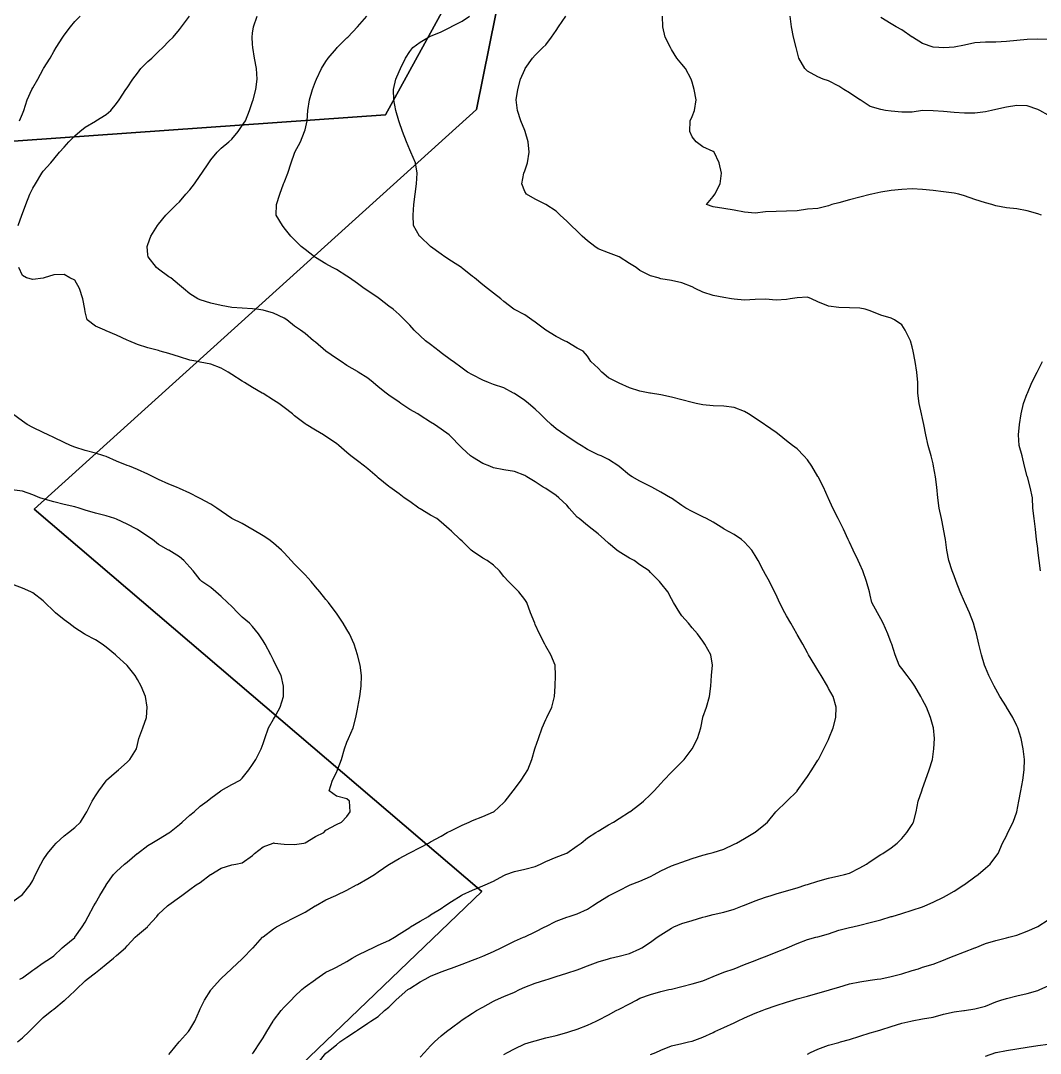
# Model space of a CAD drawing. Extents: x -921 to 579, y -863 to 637.
# Drawn here: x 78.2 to 398.6, y -557.5 to -232.9 of the extents above; entities that cross this region are included whole.
import ezdxf

# ---------------------------------------------------------------- set-up
doc = ezdxf.new("R2010")
doc.units = 0

msp = doc.modelspace()

# ---------------------------------------------------------------- linework, layer by layer
at = {"layer": 'CONTOURS'}
for points in [[(77.3974, -297.3529, 1590), (78.5247, -294.0634, 1590), (78.72, -293.5401, 1590), (79.7608, -290.774, 1590), (81.0665, -287.4845, 1590), (82.0094, -285.5793, 1590), (82.8165, -284.195, 1590), (84.8083, -280.9055, 1590), (85.2989, -280.2699, 1590), (87.7106, -277.6161, 1590), (88.5884, -276.4927, 1590), (90.4016, -274.3266, 1590), (91.8779, -272.7053, 1590), (93.3566, -271.0371, 1590), (95.1673, -269.1903, 1590), (96.7726, -267.7477, 1590), (98.4568, -266.3972, 1590), (101.7463, -264.5119, 1590), (101.8444, -264.4582, 1590), (105.0358, -262.4518, 1590), (106.4965, -261.1687, 1590), (108.3252, -259.0071, 1590), (109.1125, -257.8792, 1590), (111.2384, -254.5898, 1590), (111.6147, -254.0323, 1590), (113.403, -251.3003, 1590), (114.9042, -249.3994, 1590), (115.9962, -248.0108, 1590), (118.1937, -245.8262, 1590), (119.4271, -244.7213, 1590), (121.4831, -242.5969, 1590), (122.8104, -241.4319, 1590), (124.7726, -239.4431, 1590), (126.0899, -238.1424, 1590), (128.0621, -235.6931, 1590), (128.7699, -234.8529, 1590), (131.2007, -231.5634, 1590)], [(77.78, -264.4582, 1600), (78.72, -262.2044, 1600), (79.1491, -261.1687, 1600), (80.2787, -257.8792, 1600), (81.7046, -254.5898, 1600), (82.0094, -254.0126, 1600), (83.6302, -251.3003, 1600), (85.2989, -248.1741, 1600), (85.3815, -248.0108, 1600), (87.4418, -244.7213, 1600), (88.5884, -242.6824, 1600), (89.3303, -241.4319, 1600), (91.4213, -238.1424, 1600), (91.8779, -237.4829, 1600), (93.8288, -234.8529, 1600), (95.1673, -233.2119, 1600), (96.8412, -231.5634, 1600)], [(151.0884, -557.6047, 1580), (151.3673, -557.2213, 1580), (153.5844, -553.9319, 1580), (154.3779, -552.6755, 1580), (155.5051, -550.6424, 1580), (157.5381, -547.3529, 1580), (157.6673, -547.1664, 1580), (160.0098, -544.0634, 1580), (160.9568, -542.9632, 1580), (163.1801, -540.774, 1580), (164.2463, -539.6637, 1580), (166.5215, -537.4845, 1580), (167.5358, -536.6398, 1580), (170.8252, -534.2703, 1580), (170.918, -534.195, 1580), (174.1147, -532.0131, 1580), (176.3498, -530.9055, 1580), (177.4042, -530.404, 1580), (180.6937, -528.5931, 1580), (182.3046, -527.6161, 1580), (183.9831, -526.6293, 1580), (187.2726, -525.0512, 1580), (188.82, -524.3266, 1580), (190.5621, -523.5154, 1580), (193.8515, -521.9964, 1580), (195.6344, -521.0371, 1580), (197.141, -520.0997, 1580), (200.4305, -517.9058, 1580), (200.6976, -517.7477, 1580), (203.72, -516.0062, 1580), (206.335, -514.4582, 1580), (207.0094, -514.0087, 1580), (210.2989, -511.9688, 1580), (211.515, -511.1687, 1580), (213.5884, -509.7849, 1580), (216.6104, -507.8792, 1580), (216.8779, -507.7283, 1580), (220.1673, -506.2119, 1580), (223.4568, -504.9064, 1580), (224.1444, -504.5898, 1580), (226.7463, -503.3963, 1580), (230.0358, -501.5761, 1580), (230.6913, -501.3003, 1580), (233.3252, -500.3658, 1580), (236.6147, -499.6484, 1580), (239.9042, -498.7363, 1580), (241.4928, -498.0108, 1580), (243.1937, -497.2423, 1580), (246.4831, -495.8321, 1580), (249.4643, -494.7213, 1580), (249.7726, -494.5864, 1580), (253.0621, -492.3316, 1580), (254.2869, -491.4319, 1580), (256.3515, -489.8092, 1580), (258.9015, -488.1424, 1580), (259.641, -487.6725, 1580), (262.9305, -485.7343, 1580), (264.4468, -484.8529, 1580), (266.22, -483.6678, 1580), (269.5094, -481.6339, 1580), (269.5999, -481.5634, 1580), (272.7989, -479.1645, 1580), (273.8915, -478.274, 1580), (276.0884, -476.1958, 1580), (277.283, -474.9845, 1580), (279.3779, -472.7316, 1580), (280.3102, -471.695, 1580), (282.6673, -469.084, 1580), (283.3972, -468.4055, 1580), (285.9568, -465.8786, 1580), (286.7291, -465.1161, 1580), (289.2295, -461.8266, 1580), (289.2463, -461.7917, 1580), (290.8584, -458.5371, 1580), (291.8929, -455.2477, 1580), (292.5097, -451.9582, 1580), (292.5358, -451.8762, 1580), (293.6831, -448.6687, 1580), (294.6857, -445.3792, 1580), (295.1076, -442.0898, 1580), (295.2677, -438.8003, 1580), (295.5933, -435.5108, 1580), (295.0619, -432.2213, 1580), (293.1524, -428.9319, 1580), (292.5358, -427.9934, 1580), (290.8737, -425.6424, 1580), (289.2463, -423.8127, 1580), (288.0219, -422.3529, 1580), (285.9568, -419.9507, 1580), (285.2869, -419.0634, 1580), (283.2808, -415.774, 1580), (282.6673, -414.6615, 1580), (281.5198, -412.4845, 1580), (279.3779, -409.7732, 1580), (278.9787, -409.195, 1580), (276.0884, -406.3563, 1580), (275.6684, -405.9055, 1580), (272.7989, -403.9446, 1580), (270.9263, -402.6161, 1580), (269.5094, -401.8671, 1580), (266.22, -399.8943, 1580), (265.4849, -399.3266, 1580), (262.9305, -397.1371, 1580), (261.6181, -396.0371, 1580), (259.641, -394.2717, 1580), (257.7564, -392.7477, 1580), (256.3515, -391.6059, 1580), (253.6601, -389.4582, 1580), (253.0621, -388.9421, 1580), (250.5006, -386.1687, 1580), (249.7726, -385.2344, 1580), (247.2697, -382.8792, 1580), (246.4831, -382.2035, 1580), (243.1937, -380.0208, 1580), (242.4263, -379.5898, 1580), (239.9042, -377.9121, 1580), (237.191, -376.3003, 1580), (236.6147, -375.8854, 1580), (233.3252, -374.6474, 1580), (230.0358, -374.1377, 1580), (226.7463, -373.4507, 1580), (225.6445, -373.0108, 1580), (223.4568, -372.0938, 1580), (220.1673, -370.151, 1580), (219.5237, -369.7213, 1580), (216.8779, -367.3553, 1580), (216.0523, -366.4319, 1580), (213.5884, -363.8053, 1580), (212.8219, -363.1424, 1580), (210.2989, -361.321, 1580), (208.2147, -359.8529, 1580), (207.0094, -359.0962, 1580), (203.72, -357.0415, 1580), (202.9668, -356.5634, 1580), (200.4305, -355.1719, 1580), (197.7013, -353.274, 1580), (197.141, -352.897, 1580), (193.8515, -350.6563, 1580), (193.0299, -349.9845, 1580), (190.5621, -347.9867, 1580), (189.0047, -346.695, 1580), (187.2726, -345.343, 1580), (184.26, -343.4055, 1580), (183.9831, -343.2238, 1580), (180.6937, -341.2888, 1580), (178.9369, -340.1161, 1580), (177.4042, -339.1525, 1580), (174.1147, -336.8355, 1580), (174.1026, -336.8266, 1580), (170.8252, -334.0331, 1580), (170.2219, -333.5371, 1580), (167.5358, -331.2901, 1580), (166.071, -330.2477, 1580), (164.2463, -328.9727, 1580), (161.7756, -326.9582, 1580), (160.9568, -326.4251, 1580), (157.6673, -324.8968, 1580), (154.3779, -323.9615, 1580), (152.2747, -323.6687, 1580), (151.0884, -323.5192, 1580), (147.7989, -323.3553, 1580), (144.5094, -323.0512, 1580), (141.22, -322.5074, 1580), (137.9305, -321.7448, 1580), (134.641, -320.7102, 1580), (133.8969, -320.3792, 1580), (131.3515, -318.8321, 1580), (129.3198, -317.0898, 1580), (128.0621, -316.0318, 1580), (125.3333, -313.8003, 1580), (124.7726, -313.4343, 1580), (121.4831, -311.0178, 1580), (120.8631, -310.5108, 1580), (118.254, -307.2213, 1580), (118.1937, -306.5324, 1580), (117.9709, -303.9319, 1580), (118.1937, -303.341, 1580), (119.1247, -300.6424, 1580), (121.1585, -297.3529, 1580), (121.4831, -296.9211, 1580), (123.8272, -294.0634, 1580), (124.7726, -293.0931, 1580), (127.1053, -290.774, 1580), (128.0621, -289.8595, 1580), (130.1124, -287.4845, 1580), (131.3515, -286.083, 1580), (132.7914, -284.195, 1580), (134.641, -281.5622, 1580), (135.1098, -280.9055, 1580), (137.3255, -277.6161, 1580), (137.9305, -276.7118, 1580), (139.9465, -274.3266, 1580), (141.22, -273.0645, 1580), (143.6453, -271.0371, 1580), (144.5094, -270.2066, 1580), (146.4933, -267.7477, 1580), (147.7989, -265.9442, 1580), (148.7947, -264.4582, 1580), (150.0581, -261.1687, 1580), (151.0884, -258.3622, 1580), (151.242, -257.8792, 1580), (152.0789, -254.5898, 1580), (152.5083, -251.3003, 1580), (152.2486, -248.0108, 1580), (151.7153, -244.7213, 1580), (151.1661, -241.4319, 1580), (151.0884, -240.3753, 1580), (150.9267, -238.1424, 1580), (151.0884, -236.9173, 1580), (151.3531, -234.8529, 1580), (152.4676, -231.5634, 1580)], [(171.7241, -560.5108, 1570), (174.1147, -557.4552, 1570), (174.3673, -557.2213, 1570), (177.4042, -554.7766, 1570), (178.5235, -553.9319, 1570), (180.6937, -552.4306, 1570), (183.4087, -550.6424, 1570), (183.9831, -550.2466, 1570), (187.2726, -547.9927, 1570), (188.2181, -547.3529, 1570), (190.5621, -545.9094, 1570), (192.5678, -544.0634, 1570), (193.8515, -542.9512, 1570), (196.0684, -540.774, 1570), (197.141, -539.8426, 1570), (199.8991, -537.4845, 1570), (200.4305, -537.129, 1570), (203.72, -535.0798, 1570), (205.3312, -534.195, 1570), (207.0094, -533.2056, 1570), (210.2989, -531.8571, 1570), (212.9656, -530.9055, 1570), (213.5884, -530.6894, 1570), (216.8779, -529.4947, 1570), (220.1673, -528.2211, 1570), (221.7996, -527.6161, 1570), (223.4568, -526.9667, 1570), (226.7463, -525.4905, 1570), (229.1383, -524.3266, 1570), (230.0358, -523.8756, 1570), (233.3252, -522.2768, 1570), (236.2111, -521.0371, 1570), (236.6147, -520.8547, 1570), (239.9042, -519.2872, 1570), (242.9345, -517.7477, 1570), (243.1937, -517.6005, 1570), (246.4831, -515.9543, 1570), (249.7726, -514.6738, 1570), (250.549, -514.4582, 1570), (253.0621, -513.6587, 1570), (256.3515, -512.1488, 1570), (257.897, -511.1687, 1570), (259.641, -509.9827, 1570), (262.9305, -507.9536, 1570), (263.076, -507.8792, 1570), (266.22, -506.3166, 1570), (269.5094, -504.6711, 1570), (269.6987, -504.5898, 1570), (272.7989, -503.3446, 1570), (276.0884, -501.8884, 1570), (277.2622, -501.3003, 1570), (279.3779, -500.1883, 1570), (282.6673, -498.5634, 1570), (284.1736, -498.0108, 1570), (285.9568, -497.3795, 1570), (289.2463, -496.2561, 1570), (292.5358, -495.2383, 1570), (294.5511, -494.7213, 1570), (295.8252, -494.3478, 1570), (299.1147, -493.3229, 1570), (302.4042, -491.7521, 1570), (303.1553, -491.4319, 1570), (305.6937, -489.9892, 1570), (308.8273, -488.1424, 1570), (308.9831, -488.0254, 1570), (312.2726, -485.391, 1570), (312.8886, -484.8529, 1570), (315.5217, -481.5634, 1570), (315.5621, -481.4976, 1570), (318.8515, -478.4017, 1570), (318.9943, -478.274, 1570), (322.141, -475.0561, 1570), (322.1992, -474.9845, 1570), (324.6128, -471.695, 1570), (325.4305, -470.4646, 1570), (326.7729, -468.4055, 1570), (328.72, -465.3408, 1570), (328.8806, -465.1161, 1570), (330.5994, -461.8266, 1570), (332.0094, -458.8347, 1570), (332.1407, -458.5371, 1570), (333.4641, -455.2477, 1570), (334.2972, -451.9582, 1570), (334.4672, -448.6687, 1570), (333.5025, -445.3792, 1570), (332.0094, -442.7907, 1570), (331.6768, -442.0898, 1570), (329.7668, -438.8003, 1570), (328.72, -437.1197, 1570), (327.7376, -435.5108, 1570), (325.7809, -432.2213, 1570), (325.4305, -431.5848, 1570), (323.9532, -428.9319, 1570), (322.141, -425.8198, 1570), (322.0398, -425.6424, 1570), (320.2247, -422.3529, 1570), (318.8515, -419.9687, 1570), (318.3407, -419.0634, 1570), (316.6736, -415.774, 1570), (315.5621, -413.3777, 1570), (315.1083, -412.4845, 1570), (313.474, -409.195, 1570), (312.2726, -407.0197, 1570), (311.6647, -405.9055, 1570), (309.9321, -402.6161, 1570), (308.9831, -401.0199, 1570), (307.9401, -399.3266, 1570), (305.6937, -396.8613, 1570), (304.6503, -396.0371, 1570), (302.4042, -394.4471, 1570), (299.212, -392.7477, 1570), (299.1147, -392.6828, 1570), (295.8252, -390.6113, 1570), (293.6565, -389.4582, 1570), (292.5358, -388.8648, 1570), (289.2463, -387.1998, 1570), (287.2295, -386.1687, 1570), (285.9568, -385.3517, 1570), (282.6673, -383.0351, 1570), (282.4368, -382.8792, 1570), (279.3779, -381.1688, 1570), (276.519, -379.5898, 1570), (276.0884, -379.3665, 1570), (272.7989, -377.6915, 1570), (270.3183, -376.3003, 1570), (269.5094, -375.7668, 1570), (266.22, -373.062, 1570), (266.1613, -373.0108, 1570), (262.9305, -370.8523, 1570), (260.593, -369.7213, 1570), (259.641, -369.3689, 1570), (256.3515, -367.7202, 1570), (254.3097, -366.4319, 1570), (253.0621, -365.7198, 1570), (249.7726, -363.5643, 1570), (249.2219, -363.1424, 1570), (246.4831, -361.1807, 1570), (244.8637, -359.8529, 1570), (243.1937, -358.3068, 1570), (241.4366, -356.5634, 1570), (239.9042, -355.0409, 1570), (237.7817, -353.274, 1570), (236.6147, -352.3402, 1570), (233.3252, -350.1082, 1570), (233.075, -349.9845, 1570), (230.0358, -348.379, 1570), (226.7463, -347.3162, 1570), (225.2036, -346.695, 1570), (223.4568, -345.9837, 1570), (220.1673, -344.3023, 1570), (218.6195, -343.4055, 1570), (216.8779, -342.1877, 1570), (214.067, -340.1161, 1570), (213.5884, -339.7352, 1570), (210.2989, -337.339, 1570), (209.6638, -336.8266, 1570), (207.0094, -334.7744, 1570), (205.3959, -333.5371, 1570), (203.72, -331.9908, 1570), (201.8616, -330.2477, 1570), (200.4305, -328.6315, 1570), (198.8508, -326.9582, 1570), (197.141, -325.3154, 1570), (195.2146, -323.6687, 1570), (193.8515, -322.7122, 1570), (190.9461, -320.3792, 1570), (190.5621, -320.1098, 1570), (187.2726, -317.8865, 1570), (186.0844, -317.0898, 1570), (183.9831, -315.603, 1570), (181.4681, -313.8003, 1570), (180.6937, -313.2579, 1570), (177.4042, -311.144, 1570), (176.1854, -310.5108, 1570), (174.1147, -309.381, 1570), (170.8252, -307.4196, 1570), (170.4947, -307.2213, 1570), (167.5358, -304.9083, 1570), (166.3245, -303.9319, 1570), (164.2463, -301.7827, 1570), (163.0782, -300.6424, 1570), (160.9568, -298.0444, 1570), (160.4331, -297.3529, 1570), (158.4483, -294.0634, 1570), (158.6315, -290.774, 1570), (159.6188, -287.4845, 1570), (160.7982, -284.195, 1570), (160.9568, -283.8053, 1570), (162.129, -280.9055, 1570), (163.183, -277.6161, 1570), (164.2463, -274.6088, 1570), (164.3552, -274.3266, 1570), (166.1595, -271.0371, 1570), (167.4133, -267.7477, 1570), (167.5358, -267.2162, 1570), (168.1707, -264.4582, 1570), (168.4509, -261.1687, 1570), (169.0005, -257.8792, 1570), (169.8962, -254.5898, 1570), (170.8252, -252.0962, 1570), (171.1193, -251.3003, 1570), (172.6781, -248.0108, 1570), (174.1147, -245.7481, 1570), (174.7807, -244.7213, 1570), (177.4042, -241.6668, 1570), (177.6156, -241.4319, 1570), (180.6937, -238.3871, 1570), (180.957, -238.1424, 1570), (183.9831, -234.9358, 1570), (184.063, -234.8529, 1570), (186.9179, -231.5634, 1570)], [(203.72, -558.6653, 1560), (205.057, -557.2213, 1560), (207.0094, -555.1143, 1560), (208.1844, -553.9319, 1560), (210.2989, -551.9518, 1560), (212.0419, -550.6424, 1560), (213.5884, -549.4411, 1560), (216.3846, -547.3529, 1560), (216.8779, -546.9997, 1560), (220.1673, -544.9119, 1560), (221.3806, -544.0634, 1560), (223.4568, -542.9391, 1560), (226.7463, -541.1273, 1560), (227.4241, -540.774, 1560), (230.0358, -539.6482, 1560), (233.3252, -538.2491, 1560), (234.9265, -537.4845, 1560), (236.6147, -536.734, 1560), (239.9042, -535.4913, 1560), (243.1937, -534.4304, 1560), (243.9563, -534.195, 1560), (246.4831, -533.346, 1560), (249.7726, -532.2644, 1560), (253.0621, -531.2868, 1560), (253.9412, -530.9055, 1560), (256.3515, -529.9495, 1560), (259.641, -528.763, 1560), (262.9305, -527.7724, 1560), (263.5704, -527.6161, 1560), (266.22, -526.945, 1560), (269.5094, -526.1025, 1560), (272.7989, -524.6846, 1560), (273.3761, -524.3266, 1560), (276.0884, -522.5366, 1560), (278.2496, -521.0371, 1560), (279.3779, -520.2583, 1560), (282.6673, -518.1111, 1560), (283.4524, -517.7477, 1560), (285.9568, -516.7061, 1560), (289.2463, -515.7351, 1560), (292.5358, -514.7078, 1560), (293.4623, -514.4582, 1560), (295.8252, -513.8705, 1560), (299.1147, -513.1174, 1560), (302.4042, -512.159, 1560), (305.0537, -511.1687, 1560), (305.6937, -510.9136, 1560), (308.9831, -509.5952, 1560), (312.2726, -508.4502, 1560), (314.0686, -507.8792, 1560), (315.5621, -507.4205, 1560), (318.8515, -506.4431, 1560), (322.141, -505.4571, 1560), (324.9084, -504.5898, 1560), (325.4305, -504.4185, 1560), (328.72, -503.367, 1560), (332.0094, -502.4238, 1560), (335.2989, -501.7055, 1560), (337.0152, -501.3003, 1560), (338.5884, -500.8323, 1560), (341.8779, -499.2356, 1560), (343.9879, -498.0108, 1560), (345.1673, -497.1816, 1560), (348.4568, -495.0308, 1560), (349.0904, -494.7213, 1560), (351.7463, -492.9632, 1560), (353.5879, -491.4319, 1560), (355.0358, -490.0191, 1560), (356.6786, -488.1424, 1560), (358.3252, -485.5838, 1560), (358.7264, -484.8529, 1560), (359.6137, -481.5634, 1560), (360.2084, -478.274, 1560), (361.3688, -474.9845, 1560), (361.6147, -474.2812, 1560), (362.5121, -471.695, 1560), (363.628, -468.4055, 1560), (364.6813, -465.1161, 1560), (364.9042, -463.5139, 1560), (365.1737, -461.8266, 1560), (365.3788, -458.5371, 1560), (365.026, -455.2477, 1560), (364.9042, -454.8474, 1560), (364.1026, -451.9582, 1560), (362.8108, -448.6687, 1560), (361.6147, -446.3978, 1560), (361.1024, -445.3792, 1560), (359.1999, -442.0898, 1560), (358.3252, -440.8119, 1560), (356.7068, -438.8003, 1560), (355.0358, -436.5751, 1560), (354.2444, -435.5108, 1560), (352.9668, -432.2213, 1560), (351.9018, -428.9319, 1560), (351.7463, -428.4984, 1560), (350.6662, -425.6424, 1560), (349.1904, -422.3529, 1560), (348.4568, -420.9395, 1560), (347.4246, -419.0634, 1560), (345.7031, -415.774, 1560), (345.1673, -413.4707, 1560), (344.9269, -412.4845, 1560), (344.0141, -409.195, 1560), (342.804, -405.9055, 1560), (341.8779, -403.787, 1560), (341.3532, -402.6161, 1560), (339.7892, -399.3266, 1560), (338.5884, -396.8401, 1560), (338.2202, -396.0371, 1560), (336.6999, -392.7477, 1560), (335.2989, -389.8353, 1560), (335.1143, -389.4582, 1560), (333.4504, -386.1687, 1560), (332.0094, -383.0735, 1560), (331.9062, -382.8792, 1560), (330.4237, -379.5898, 1560), (328.7636, -376.3003, 1560), (328.72, -376.2126, 1560), (326.8241, -373.0108, 1560), (325.4305, -370.9785, 1560), (324.3028, -369.7213, 1560), (322.141, -367.5662, 1560), (320.7064, -366.4319, 1560), (318.8515, -364.9548, 1560), (316.5113, -363.1424, 1560), (315.5621, -362.3857, 1560), (312.2726, -360.0891, 1560), (311.9633, -359.8529, 1560), (308.9831, -357.8529, 1560), (306.9269, -356.5634, 1560), (305.6937, -355.7964, 1560), (302.4042, -354.5073, 1560), (299.1147, -354.0956, 1560), (295.8252, -353.9787, 1560), (292.5358, -353.7363, 1560), (290.4913, -353.274, 1560), (289.2463, -352.9985, 1560), (285.9568, -352.1012, 1560), (282.6673, -351.2737, 1560), (279.3779, -350.5877, 1560), (276.0884, -350.0223, 1560), (275.8973, -349.9845, 1560), (272.7989, -349.3828, 1560), (269.5094, -348.3802, 1560), (266.22, -346.8909, 1560), (265.8412, -346.695, 1560), (262.9305, -345.1688, 1560), (260.7709, -343.4055, 1560), (259.641, -342.1801, 1560), (257.386, -340.1161, 1560), (256.3515, -338.4108, 1560), (254.9808, -336.8266, 1560), (253.0621, -335.8315, 1560), (249.7726, -333.9161, 1560), (249.0717, -333.5371, 1560), (246.4831, -332.2166, 1560), (243.2338, -330.2477, 1560), (243.1937, -330.2191, 1560), (239.9042, -327.685, 1560), (238.8554, -326.9582, 1560), (236.6147, -325.4423, 1560), (233.3252, -323.7624, 1560), (233.1753, -323.6687, 1560), (230.0358, -321.2228, 1560), (229.0747, -320.3792, 1560), (226.7463, -318.5837, 1560), (224.8767, -317.0898, 1560), (223.4568, -315.9476, 1560), (220.7808, -313.8003, 1560), (220.1673, -313.3443, 1560), (216.8779, -310.6893, 1560), (216.7004, -310.5108, 1560), (213.5884, -308.4926, 1560), (211.5028, -307.2213, 1560), (210.2989, -306.3859, 1560), (207.0094, -303.9606, 1560), (206.9709, -303.9319, 1560), (203.72, -300.7965, 1560), (203.5589, -300.6424, 1560), (201.6616, -297.3529, 1560), (201.5529, -294.0634, 1560), (201.7571, -290.774, 1560), (202.106, -287.4845, 1560), (202.5485, -284.195, 1560), (202.8212, -280.9055, 1560), (202.2151, -277.6161, 1560), (200.8413, -274.3266, 1560), (200.4305, -273.5094, 1560), (199.4169, -271.0371, 1560), (198.2134, -267.7477, 1560), (197.141, -264.7074, 1560), (197.047, -264.4582, 1560), (196.047, -261.1687, 1560), (195.4168, -257.8792, 1560), (195.3385, -254.5898, 1560), (196.0808, -251.3003, 1560), (197.141, -248.9471, 1560), (197.537, -248.0108, 1560), (199.1673, -244.7213, 1560), (200.4305, -242.6851, 1560), (201.3703, -241.4319, 1560), (203.72, -239.6936, 1560), (206.3833, -238.1424, 1560), (207.0094, -237.855, 1560), (210.2989, -236.4743, 1560), (213.4718, -234.8529, 1560), (213.5884, -234.8003, 1560), (216.8779, -233.0789, 1560), (219.194, -231.5634, 1560)], [(230.0358, -557.873, 1550), (231.1916, -557.2213, 1550), (233.3252, -556.045, 1550), (236.6147, -554.5436, 1550), (238.6751, -553.9319, 1550), (239.9042, -553.5274, 1550), (243.1937, -552.6673, 1550), (246.4831, -551.8496, 1550), (249.7726, -550.9453, 1550), (250.7575, -550.6424, 1550), (253.0621, -549.8958, 1550), (256.3515, -548.6068, 1550), (259.0469, -547.3529, 1550), (259.641, -547.0433, 1550), (262.9305, -545.3506, 1550), (265.3341, -544.0634, 1550), (266.22, -543.6656, 1550), (269.5094, -541.9627, 1550), (271.6864, -540.774, 1550), (272.7989, -540.2084, 1550), (276.0884, -538.9916, 1550), (279.3779, -538.0547, 1550), (281.8789, -537.4845, 1550), (282.6673, -537.3044, 1550), (285.9568, -536.5278, 1550), (289.2463, -535.6862, 1550), (292.5358, -534.6668, 1550), (293.79, -534.195, 1550), (295.8252, -533.3625, 1550), (299.1147, -531.9568, 1550), (302.3898, -530.9055, 1550), (302.4042, -530.9013, 1550), (305.6937, -529.5429, 1550), (308.9831, -528.2991, 1550), (310.8024, -527.6161, 1550), (312.2726, -527.0201, 1550), (315.5621, -525.6619, 1550), (318.8515, -524.4205, 1550), (319.0698, -524.3266, 1550), (322.141, -522.962, 1550), (325.4305, -521.7725, 1550), (328.0766, -521.0371, 1550), (328.72, -520.8515, 1550), (332.0094, -519.9557, 1550), (335.2989, -518.789, 1550), (338.5884, -518.0016, 1550), (339.7035, -517.7477, 1550), (341.8779, -517.2254, 1550), (345.1673, -516.3811, 1550), (348.4568, -515.5532, 1550), (351.7463, -514.54, 1550), (351.9933, -514.4582, 1550), (355.0358, -513.5354, 1550), (358.3252, -512.5552, 1550), (361.6147, -511.4155, 1550), (362.3297, -511.1687, 1550), (364.9042, -510.0415, 1550), (368.1937, -508.4031, 1550), (369.091, -507.8792, 1550), (371.4831, -506.5177, 1550), (374.6147, -504.5898, 1550), (374.7726, -504.4837, 1550), (378.0621, -502.0721, 1550), (379.095, -501.3003, 1550), (381.3515, -499.3009, 1550), (382.8246, -498.0108, 1550), (384.641, -495.6671, 1550), (385.3118, -494.7213, 1550), (386.7484, -491.4319, 1550), (387.9305, -489.1346, 1550), (388.41, -488.1424, 1550), (390.0212, -484.8529, 1550), (391.22, -481.6322, 1550), (391.2442, -481.5634, 1550), (391.807, -478.274, 1550), (392.4428, -474.9845, 1550), (393.0823, -471.695, 1550), (393.5239, -468.4055, 1550), (393.6009, -465.1161, 1550), (393.2278, -461.8266, 1550), (392.5661, -458.5371, 1550), (391.5391, -455.2477, 1550), (391.22, -454.5341, 1550), (389.9262, -451.9582, 1550), (387.9693, -448.6687, 1550), (387.9305, -448.6072, 1550), (385.9031, -445.3792, 1550), (384.641, -443.03, 1550), (384.0869, -442.0898, 1550), (382.4227, -438.8003, 1550), (381.3515, -436.2237, 1550), (381.0991, -435.5108, 1550), (380.0963, -432.2213, 1550), (379.2799, -428.9319, 1550), (378.5465, -425.6424, 1550), (378.0621, -423.8496, 1550), (377.6313, -422.3529, 1550), (376.3758, -419.0634, 1550), (374.8403, -415.774, 1550), (374.7726, -415.6166, 1550), (373.3722, -412.4845, 1550), (372.136, -409.195, 1550), (371.4831, -407.4215, 1550), (370.9423, -405.9055, 1550), (369.8689, -402.6161, 1550), (369.2501, -399.3266, 1550), (368.8215, -396.0371, 1550), (368.215, -392.7477, 1550), (368.1937, -392.6387, 1550), (367.517, -389.4582, 1550), (366.8425, -386.1687, 1550), (366.4399, -382.8792, 1550), (366.0492, -379.5898, 1550), (365.6118, -376.3003, 1550), (365.0761, -373.0108, 1550), (364.9042, -372.1883, 1550), (364.2759, -369.7213, 1550), (363.3413, -366.4319, 1550), (362.6258, -363.1424, 1550), (362.0217, -359.8529, 1550), (361.6147, -357.9593, 1550), (361.2786, -356.5634, 1550), (360.4794, -353.274, 1550), (360.09, -349.9845, 1550), (360.0682, -346.695, 1550), (359.8174, -343.4055, 1550), (359.257, -340.1161, 1550), (358.6741, -336.8266, 1550), (358.3252, -335.45, 1550), (357.7635, -333.5371, 1550), (356.1468, -330.2477, 1550), (355.0358, -328.5726, 1550), (352.7927, -326.9582, 1550), (351.7463, -326.4866, 1550), (348.4568, -325.4888, 1550), (345.1673, -324.1042, 1550), (343.5099, -323.6687, 1550), (341.8779, -323.3468, 1550), (338.5884, -323.168, 1550), (335.2989, -323.1494, 1550), (332.0094, -322.6745, 1550), (328.72, -321.3062, 1550), (326.7147, -320.3792, 1550), (325.4305, -319.8543, 1550), (322.141, -320.0244, 1550), (319.9741, -320.3792, 1550), (318.8515, -320.5565, 1550), (315.5621, -320.7853, 1550), (312.2726, -320.4359, 1550), (308.9831, -320.5728, 1550), (305.6937, -320.7559, 1550), (302.4042, -320.5231, 1550), (301.5124, -320.3792, 1550), (299.1147, -319.9326, 1550), (295.8252, -319.3023, 1550), (292.5358, -318.23, 1550), (290.1587, -317.0898, 1550), (289.2463, -316.6151, 1550), (285.9568, -315.3217, 1550), (282.6673, -314.6035, 1550), (279.3779, -314.0622, 1550), (278.4749, -313.8003, 1550), (276.0884, -313.1411, 1550), (272.7989, -311.4379, 1550), (271.5492, -310.5108, 1550), (269.5094, -309.2798, 1550), (266.2409, -307.2213, 1550), (266.22, -307.213, 1550), (262.9305, -305.8806, 1550), (259.641, -304.625, 1550), (258.64, -303.9319, 1550), (256.3515, -302.1619, 1550), (254.6602, -300.6424, 1550), (253.0621, -299.1135, 1550), (251.1421, -297.3529, 1550), (249.7726, -295.9637, 1550), (247.6789, -294.0634, 1550), (246.4831, -292.8737, 1550), (243.2596, -290.774, 1550), (243.1937, -290.7223, 1550), (239.9042, -289.0646, 1550), (237.0958, -287.4845, 1550), (236.6147, -286.6417, 1550), (235.6628, -284.195, 1550), (236.2871, -280.9055, 1550), (236.6147, -280.101, 1550), (237.5026, -277.6161, 1550), (238.0242, -274.3266, 1550), (237.6817, -271.0371, 1550), (236.7172, -267.7477, 1550), (236.6147, -267.4762, 1550), (235.3662, -264.4582, 1550), (234.3459, -261.1687, 1550), (233.8783, -257.8792, 1550), (234.3883, -254.5898, 1550), (235.3047, -251.3003, 1550), (236.6147, -248.3252, 1550), (236.7547, -248.0108, 1550), (239.0086, -244.7213, 1550), (239.9042, -243.8099, 1550), (242.313, -241.4319, 1550), (243.1937, -240.5155, 1550), (244.9494, -238.1424, 1550), (246.4831, -236.0531, 1550), (247.2102, -234.8529, 1550), (249.462, -231.5634, 1550)], [(399.002, -294.0634, 1540), (397.7989, -293.6899, 1540), (394.5094, -292.7658, 1540), (391.22, -292.1086, 1540), (387.9305, -291.7402, 1540), (384.641, -291.0961, 1540), (383.3856, -290.774, 1540), (381.3515, -290.1863, 1540), (378.0621, -289.1106, 1540), (374.7726, -288.0326, 1540), (372.9853, -287.4845, 1540), (371.4831, -287.1405, 1540), (368.1937, -286.7158, 1540), (364.9042, -286.3651, 1540), (361.6147, -286.0364, 1540), (358.3252, -285.7599, 1540), (355.0358, -286.0101, 1540), (351.7463, -286.3757, 1540), (348.4568, -286.8946, 1540), (345.6099, -287.4845, 1540), (345.1673, -287.5961, 1540), (341.8779, -288.3821, 1540), (338.5884, -289.2433, 1540), (335.2989, -290.1669, 1540), (333.1169, -290.774, 1540), (332.0094, -291.1243, 1540), (328.72, -291.9524, 1540), (325.4305, -292.2425, 1540), (322.141, -292.7, 1540), (318.8515, -292.8405, 1540), (315.5621, -292.8952, 1540), (312.2726, -293.076, 1540), (308.9831, -293.4894, 1540), (305.6937, -293.1512, 1540), (302.4042, -292.5325, 1540), (299.1147, -291.968, 1540), (295.8252, -291.5109, 1540), (293.7079, -290.774, 1540), (295.8252, -288.2519, 1540), (296.3096, -287.4845, 1540), (298.0044, -284.195, 1540), (298.3861, -280.9055, 1540), (297.6826, -277.6161, 1540), (296.0653, -274.3266, 1540), (295.8252, -274.114, 1540), (292.5358, -272.6345, 1540), (290.4315, -271.0371, 1540), (289.2463, -269.4254, 1540), (288.43, -267.7477, 1540), (288.6172, -264.4582, 1540), (289.2463, -263.0389, 1540), (289.9823, -261.1687, 1540), (290.4427, -257.8792, 1540), (289.7929, -254.5898, 1540), (289.2463, -252.2747, 1540), (288.8874, -251.3003, 1540), (287.0635, -248.0108, 1540), (285.9568, -246.6438, 1540), (284.3818, -244.7213, 1540), (282.6673, -242.0422, 1540), (282.3959, -241.4319, 1540), (280.6643, -238.1424, 1540), (279.939, -234.8529, 1540), (279.8619, -231.5634, 1540)], [(401.0884, -262.6454, 1530), (398.4511, -261.1687, 1530), (397.7989, -260.8564, 1530), (394.5094, -259.7072, 1530), (391.22, -259.6031, 1530), (387.9305, -260.1794, 1530), (384.641, -260.8939, 1530), (383.2605, -261.1687, 1530), (381.3515, -261.591, 1530), (378.0621, -262.0129, 1530), (374.7726, -262.0295, 1530), (371.4831, -261.798, 1530), (368.1937, -261.543, 1530), (364.9042, -261.2734, 1530), (361.6147, -261.2178, 1530), (358.3252, -261.6752, 1530), (355.0358, -261.7201, 1530), (351.7463, -261.4098, 1530), (349.9958, -261.1687, 1530), (348.4568, -260.8957, 1530), (345.1673, -259.9726, 1530), (342.0268, -257.8792, 1530), (341.8779, -257.8006, 1530), (338.5884, -255.6054, 1530), (336.8631, -254.5898, 1530), (335.2989, -253.5509, 1530), (332.0094, -251.9106, 1530), (330.4085, -251.3003, 1530), (328.72, -250.6104, 1530), (325.4305, -248.8354, 1530), (324.642, -248.0108, 1530), (322.7178, -244.7213, 1530), (322.141, -242.6574, 1530), (321.8374, -241.4319, 1530), (321.0875, -238.1424, 1530), (320.4212, -234.8529, 1530), (320.0206, -231.5634, 1530)], [(401.0884, -238.9193, 1520), (397.7989, -238.7999, 1520), (394.5094, -238.8987, 1520), (391.22, -239.2012, 1520), (387.9305, -239.473, 1520), (384.641, -239.7336, 1520), (381.3515, -239.7576, 1520), (378.0621, -239.9511, 1520), (374.7726, -240.6787, 1520), (371.4831, -241.3316, 1520), (369.9985, -241.4319, 1520), (368.1937, -241.537, 1520), (366.6589, -241.4319, 1520), (364.9042, -241.2802, 1520), (361.6147, -240.1635, 1520), (358.3868, -238.1424, 1520), (358.3252, -238.1028, 1520), (355.0358, -235.818, 1520), (353.3377, -234.8529, 1520), (351.7463, -233.9752, 1520), (348.4568, -231.9509, 1520)], [(124.7726, -557.8199, 1590), (125.3028, -557.2213, 1590), (127.9573, -553.9319, 1590), (128.0621, -553.8161, 1590), (130.9309, -550.6424, 1590), (131.3515, -549.9796, 1590), (132.9501, -547.3529, 1590), (134.3975, -544.0634, 1590), (134.641, -543.5215, 1590), (135.9816, -540.774, 1590), (137.9305, -537.608, 1590), (138.0111, -537.4845, 1590), (140.9631, -534.195, 1590), (141.22, -533.9672, 1590), (144.4736, -530.9055, 1590), (144.5094, -530.8724, 1590), (147.7989, -527.7964, 1590), (147.9983, -527.6161, 1590), (151.0884, -524.4452, 1590), (151.2157, -524.3266, 1590), (154.2228, -521.0371, 1590), (154.3779, -520.8706, 1590), (157.6673, -518.3645, 1590), (158.6282, -517.7477, 1590), (160.9568, -516.507, 1590), (164.2463, -514.7905, 1590), (164.8781, -514.4582, 1590), (167.5358, -513.1017, 1590), (170.7676, -511.1687, 1590), (170.8252, -511.1318, 1590), (174.1147, -509.2868, 1590), (177.256, -507.8792, 1590), (177.4042, -507.8156, 1590), (180.6937, -506.2379, 1590), (183.6713, -504.5898, 1590), (183.9831, -504.4146, 1590), (187.2726, -502.5279, 1590), (189.4054, -501.3003, 1590), (190.5621, -500.458, 1590), (193.8515, -498.1691, 1590), (194.1006, -498.0108, 1590), (197.141, -496.3131, 1590), (200.0171, -494.7213, 1590), (200.4305, -494.5184, 1590), (203.72, -492.8538, 1590), (206.3049, -491.4319, 1590), (207.0094, -491.0658, 1590), (210.2989, -489.2314, 1590), (212.1875, -488.1424, 1590), (213.5884, -487.4562, 1590), (216.8779, -485.7473, 1590), (219.0882, -484.8529, 1590), (220.1673, -484.3452, 1590), (223.4568, -483.111, 1590), (226.7463, -481.6209, 1590), (226.8459, -481.5634, 1590), (230.0358, -478.6548, 1590), (230.3886, -478.274, 1590), (232.9063, -474.9845, 1590), (233.3252, -474.4273, 1590), (235.4199, -471.695, 1590), (236.6147, -469.8577, 1590), (237.5813, -468.4055, 1590), (238.7866, -465.1161, 1590), (239.8027, -461.8266, 1590), (239.9042, -461.4846, 1590), (240.9373, -458.5371, 1590), (242.0738, -455.2477, 1590), (243.1937, -452.6086, 1590), (243.5213, -451.9582, 1590), (245.1071, -448.6687, 1590), (245.8936, -445.3792, 1590), (246.1382, -442.0898, 1590), (246.2006, -438.8003, 1590), (246.168, -435.5108, 1590), (244.7721, -432.2213, 1590), (243.1937, -429.5315, 1590), (242.8766, -428.9319, 1590), (241.2016, -425.6424, 1590), (239.9042, -422.7537, 1590), (239.7601, -422.3529, 1590), (238.4422, -419.0634, 1590), (237.2459, -415.774, 1590), (236.6147, -414.8868, 1590), (234.7348, -412.4845, 1590), (233.3252, -411.1187, 1590), (231.4679, -409.195, 1590), (230.0358, -407.6186, 1590), (228.6407, -405.9055, 1590), (226.7463, -404.063, 1590), (224.7401, -402.6161, 1590), (223.4568, -401.8637, 1590), (220.1673, -399.6508, 1590), (219.766, -399.3266, 1590), (216.8779, -396.5438, 1590), (216.3447, -396.0371, 1590), (213.5884, -393.3932, 1590), (212.8687, -392.7477, 1590), (210.2989, -390.5774, 1590), (208.9245, -389.4582, 1590), (207.0094, -388.3621, 1590), (203.72, -386.4134, 1590), (203.3489, -386.1687, 1590), (200.4305, -384.1121, 1590), (198.7199, -382.8792, 1590), (197.141, -381.7045, 1590), (194.1663, -379.5898, 1590), (193.8515, -379.3708, 1590), (190.5621, -376.6118, 1590), (190.2114, -376.3003, 1590), (187.2726, -373.8316, 1590), (186.1857, -373.0108, 1590), (183.9831, -371.2605, 1590), (181.9568, -369.7213, 1590), (180.6937, -368.7085, 1590), (178.1352, -366.4319, 1590), (177.4042, -365.8263, 1590), (174.1147, -363.6045, 1590), (173.3232, -363.1424, 1590), (170.8252, -361.6435, 1590), (167.9061, -359.8529, 1590), (167.5358, -359.6323, 1590), (164.2463, -357.0981, 1590), (163.5937, -356.5634, 1590), (160.9568, -354.5271, 1590), (159.2677, -353.274, 1590), (157.6673, -352.1972, 1590), (154.3779, -350.146, 1590), (154.1121, -349.9845, 1590), (151.0884, -348.2197, 1590), (148.5448, -346.695, 1590), (147.7989, -346.2252, 1590), (144.5094, -344.1165, 1590), (143.3568, -343.4055, 1590), (141.22, -342.156, 1590), (137.9305, -340.9211, 1590), (134.641, -340.2515, 1590), (133.8376, -340.1161, 1590), (131.3515, -339.6888, 1590), (128.0621, -338.5718, 1590), (124.7726, -337.5529, 1590), (122.0545, -336.8266, 1590), (121.4831, -336.6613, 1590), (118.1937, -335.7884, 1590), (114.9042, -334.6771, 1590), (112.1322, -333.5371, 1590), (111.6147, -333.3148, 1590), (108.3252, -331.8357, 1590), (105.0358, -330.3981, 1590), (104.6621, -330.2477, 1590), (101.7463, -328.9231, 1590), (99.0661, -326.9582, 1590), (98.4568, -324.4096, 1590), (98.3366, -323.6687, 1590), (97.7446, -320.3792, 1590), (96.6838, -317.0898, 1590), (95.1673, -314.5181, 1590), (93.6367, -313.8003, 1590), (91.8779, -312.7377, 1590), (88.5884, -312.8127, 1590), (85.5993, -313.8003, 1590), (85.2989, -313.9015, 1590), (82.0094, -314.336, 1590), (80.0721, -313.8003, 1590), (78.72, -313.0392, 1590), (77.6599, -310.5108, 1590)], [(398.6616, -405.9055, 1540), (398.2563, -402.6161, 1540), (397.8611, -399.3266, 1540), (397.7989, -398.8252, 1540), (397.4432, -396.0371, 1540), (397.0678, -392.7477, 1540), (396.6537, -389.4582, 1540), (396.2658, -386.1687, 1540), (396.1142, -382.8792, 1540), (395.4529, -379.5898, 1540), (394.5233, -376.3003, 1540), (394.5094, -376.2509, 1540), (393.6623, -373.0108, 1540), (392.9104, -369.7213, 1540), (391.9373, -366.4319, 1540), (391.7626, -363.1424, 1540), (392.0955, -359.8529, 1540), (392.6313, -356.5634, 1540), (393.3325, -353.274, 1540), (394.5094, -350.082, 1540), (394.5465, -349.9845, 1540), (395.9315, -346.695, 1540), (397.5566, -343.4055, 1540), (397.7989, -342.9556, 1540), (399.3077, -340.1161, 1540)], [(77.1804, -553.9319, 1600), (78.72, -552.5903, 1600), (80.8723, -550.6424, 1600), (82.0094, -549.462, 1600), (84.1067, -547.3529, 1600), (85.2989, -546.1906, 1600), (88.0022, -544.0634, 1600), (88.5884, -543.6105, 1600), (91.8779, -540.9187, 1600), (92.0544, -540.774, 1600), (95.1673, -537.8813, 1600), (95.62, -537.4845, 1600), (98.4568, -534.6994, 1600), (99.0782, -534.195, 1600), (101.7463, -532.1933, 1600), (103.2808, -530.9055, 1600), (105.0358, -529.4446, 1600), (107.3455, -527.6161, 1600), (108.3252, -526.7908, 1600), (111.1273, -524.3266, 1600), (111.6147, -523.7641, 1600), (114.1686, -521.0371, 1600), (114.9042, -520.3577, 1600), (118.0244, -517.7477, 1600), (118.1937, -517.5746, 1600), (120.9807, -514.4582, 1600), (121.4831, -513.7616, 1600), (124.33, -511.1687, 1600), (124.7726, -510.8221, 1600), (128.0621, -508.4358, 1600), (128.7822, -507.8792, 1600), (131.3515, -506.0499, 1600), (133.3525, -504.5898, 1600), (134.641, -503.7798, 1600), (137.8785, -501.3003, 1600), (137.9305, -501.2581, 1600), (141.22, -499.3546, 1600), (144.5094, -498.2851, 1600), (145.7992, -498.0108, 1600), (147.7989, -497.6035, 1600), (151.0884, -495.273, 1600), (151.7025, -494.7213, 1600), (154.3779, -492.5978, 1600), (157.5122, -491.4319, 1600), (157.6673, -491.3695, 1600), (157.9983, -491.4319, 1600), (160.9568, -491.7675, 1600), (164.2463, -491.8725, 1600), (167.177, -491.4319, 1600), (167.5358, -491.3068, 1600), (170.8252, -489.3479, 1600), (173.4267, -488.1424, 1600), (174.1147, -487.3775, 1600), (177.4042, -485.6212, 1600), (179.0019, -484.8529, 1600), (180.6937, -483.0207, 1600), (181.7213, -481.5634, 1600), (181.4732, -478.274, 1600), (180.6937, -477.492, 1600), (177.4042, -476.669, 1600), (175.1002, -474.9845, 1600), (176.1865, -471.695, 1600), (177.4042, -469.2362, 1600), (177.7924, -468.4055, 1600), (179.0488, -465.1161, 1600), (179.9889, -461.8266, 1600), (180.6937, -459.7422, 1600), (181.2235, -458.5371, 1600), (182.7151, -455.2477, 1600), (183.5596, -451.9582, 1600), (183.9831, -449.3229, 1600), (184.1533, -448.6687, 1600), (184.784, -445.3792, 1600), (185.1491, -442.0898, 1600), (185.2437, -438.8003, 1600), (184.9081, -435.5108, 1600), (183.9831, -432.2266, 1600), (183.9822, -432.2213, 1600), (182.9898, -428.9319, 1600), (181.4937, -425.6424, 1600), (180.6937, -424.3404, 1600), (179.5438, -422.3529, 1600), (177.4042, -419.159, 1600), (177.3449, -419.0634, 1600), (174.8887, -415.774, 1600), (174.1147, -414.8821, 1600), (172.2385, -412.4845, 1600), (170.8252, -410.8904, 1600), (169.5164, -409.195, 1600), (167.5358, -407.1162, 1600), (166.3137, -405.9055, 1600), (164.2463, -403.7765, 1600), (163.2187, -402.6161, 1600), (160.9568, -400.1757, 1600), (160.1083, -399.3266, 1600), (157.6673, -397.2118, 1600), (156.1806, -396.0371, 1600), (154.3779, -394.8399, 1600), (151.0884, -392.8794, 1600), (150.8653, -392.7477, 1600), (147.7989, -391.0301, 1600), (144.5129, -389.4582, 1600), (144.5094, -389.4559, 1600), (141.22, -387.1162, 1600), (139.8004, -386.1687, 1600), (137.9305, -384.9092, 1600), (134.641, -383.0821, 1600), (134.203, -382.8792, 1600), (131.3515, -381.4646, 1600), (128.0621, -379.9737, 1600), (127.1112, -379.5898, 1600), (124.7726, -378.598, 1600), (121.4831, -377.1656, 1600), (119.7785, -376.3003, 1600), (118.1937, -375.438, 1600), (114.9042, -373.9885, 1600), (112.4208, -373.0108, 1600), (111.6147, -372.7036, 1600), (108.3252, -371.3511, 1600), (105.0358, -369.9666, 1600), (104.3107, -369.7213, 1600), (101.7463, -368.8566, 1600), (98.4568, -368.0554, 1600), (95.1673, -366.972, 1600), (93.8436, -366.4319, 1600), (91.8779, -365.552, 1600), (88.5884, -363.9183, 1600), (86.8478, -363.1424, 1600), (85.2989, -362.3686, 1600), (82.0094, -360.7884, 1600), (80.2561, -359.8529, 1600), (78.72, -358.8438, 1600), (75.6698, -356.5634, 1600)], [(77.9615, -534.195, 1610), (78.72, -533.7663, 1610), (82.0094, -531.3407, 1610), (82.608, -530.9055, 1610), (85.2989, -529.0411, 1610), (87.592, -527.6161, 1610), (88.5884, -526.9013, 1610), (91.2532, -524.3266, 1610), (91.8779, -523.7896, 1610), (95.1673, -521.0884, 1610), (95.2309, -521.0371, 1610), (97.5613, -517.7477, 1610), (98.4568, -516.2901, 1610), (99.4374, -514.4582, 1610), (101.2236, -511.1687, 1610), (101.7463, -510.2726, 1610), (103.0442, -507.8792, 1610), (105.0358, -504.5981, 1610), (105.0412, -504.5898, 1610), (107.3991, -501.3003, 1610), (108.3252, -500.3455, 1610), (110.8301, -498.0108, 1610), (111.6147, -497.3931, 1610), (114.8468, -494.7213, 1610), (114.9042, -494.6774, 1610), (118.1937, -492.2153, 1610), (119.4051, -491.4319, 1610), (121.4831, -490.1391, 1610), (124.7726, -488.2272, 1610), (124.9046, -488.1424, 1610), (128.0621, -485.608, 1610), (128.9861, -484.8529, 1610), (131.3515, -482.6656, 1610), (132.6687, -481.5634, 1610), (134.641, -479.7976, 1610), (136.8062, -478.274, 1610), (137.9305, -477.2728, 1610), (141.134, -474.9845, 1610), (141.22, -474.9161, 1610), (144.5094, -473.0296, 1610), (147.1826, -471.695, 1610), (147.7989, -471.0258, 1610), (149.9299, -468.4055, 1610), (151.0884, -466.7411, 1610), (152.1275, -465.1161, 1610), (153.7957, -461.8266, 1610), (154.3779, -460.1383, 1610), (154.929, -458.5371, 1610), (156.0202, -455.2477, 1610), (157.6673, -452.5032, 1610), (157.9853, -451.9582, 1610), (159.7616, -448.6687, 1610), (160.7961, -445.3792, 1610), (160.8314, -442.0898, 1610), (160.002, -438.8003, 1610), (158.4047, -435.5108, 1610), (157.6673, -433.9827, 1610), (156.807, -432.2213, 1610), (155.0498, -428.9319, 1610), (154.3779, -427.906, 1610), (152.9069, -425.6424, 1610), (151.0884, -423.385, 1610), (150.0875, -422.3529, 1610), (147.7989, -420.405, 1610), (146.411, -419.0634, 1610), (144.5094, -417.0606, 1610), (143.2113, -415.774, 1610), (141.22, -413.9054, 1610), (139.4788, -412.4845, 1610), (137.9305, -411.1464, 1610), (135.0861, -409.195, 1610), (134.641, -408.6837, 1610), (132.4156, -405.9055, 1610), (131.3515, -404.7427, 1610), (129.4989, -402.6161, 1610), (128.0621, -401.4824, 1610), (124.7726, -399.4095, 1610), (124.6409, -399.3266, 1610), (121.4831, -397.5788, 1610), (119.586, -396.0371, 1610), (118.1937, -395.0177, 1610), (114.9042, -392.8699, 1610), (114.6962, -392.7477, 1610), (111.6147, -391.1653, 1610), (108.3252, -389.6688, 1610), (107.7743, -389.4582, 1610), (105.0358, -388.5768, 1610), (101.7463, -387.735, 1610), (98.4568, -386.7409, 1610), (96.5835, -386.1687, 1610), (95.1673, -385.7918, 1610), (91.8779, -384.9985, 1610), (88.5884, -384.2234, 1610), (85.2989, -383.26, 1610), (84.1968, -382.8792, 1610), (82.0094, -381.9214, 1610), (78.72, -380.8185, 1610), (75.4305, -380.4334, 1610)], [(75.4305, -509.9554, 1620), (78.3657, -507.8792, 1620), (78.72, -507.612, 1620), (81.2221, -504.5898, 1620), (82.0094, -503.1569, 1620), (82.8294, -501.3003, 1620), (84.4823, -498.0108, 1620), (85.2989, -496.6996, 1620), (86.6066, -494.7213, 1620), (88.5884, -492.2996, 1620), (89.3458, -491.4319, 1620), (91.8779, -489.1697, 1620), (93.247, -488.1424, 1620), (95.1673, -486.4784, 1620), (96.9814, -484.8529, 1620), (98.4568, -482.4565, 1620), (99.0072, -481.5634, 1620), (100.663, -478.274, 1620), (101.7463, -476.521, 1620), (102.7428, -474.9845, 1620), (105.0358, -471.8609, 1620), (105.1771, -471.695, 1620), (108.3252, -468.9309, 1620), (108.956, -468.4055, 1620), (111.6147, -465.9459, 1620), (112.4816, -465.1161, 1620), (114.5952, -461.8266, 1620), (114.9042, -460.4674, 1620), (115.3708, -458.5371, 1620), (116.5598, -455.2477, 1620), (117.7028, -451.9582, 1620), (117.9582, -448.6687, 1620), (117.3758, -445.3792, 1620), (116.0549, -442.0898, 1620), (114.9042, -439.9908, 1620), (114.2127, -438.8003, 1620), (111.6147, -435.6265, 1620), (111.518, -435.5108, 1620), (108.3252, -432.5597, 1620), (107.964, -432.2213, 1620), (105.0358, -429.8813, 1620), (103.8497, -428.9319, 1620), (101.7463, -427.5569, 1620), (98.4568, -425.8352, 1620), (98.1195, -425.6424, 1620), (95.1673, -423.7428, 1620), (93.2914, -422.3529, 1620), (91.8779, -421.308, 1620), (89.1755, -419.0634, 1620), (88.5884, -418.515, 1620), (85.7598, -415.774, 1620), (85.2989, -415.2915, 1620), (82.0094, -412.8125, 1620), (81.4138, -412.4845, 1620), (78.72, -411.2551, 1620), (75.4305, -410.0354, 1620)], [(276.0884, -557.8503, 1540), (277.7347, -557.2213, 1540), (279.3779, -556.4757, 1540), (282.6673, -555.1475, 1540), (285.9568, -554.4036, 1540), (288.0527, -553.9319, 1540), (289.2463, -553.6558, 1540), (292.5358, -552.4568, 1540), (295.8252, -550.916, 1540), (296.3604, -550.6424, 1540), (299.1147, -549.4026, 1540), (302.4042, -547.8643, 1540), (303.4285, -547.3529, 1540), (305.6937, -546.3371, 1540), (308.9831, -544.8877, 1540), (311.1439, -544.0634, 1540), (312.2726, -543.6013, 1540), (315.5621, -542.4286, 1540), (318.8515, -541.4205, 1540), (320.9102, -540.774, 1540), (322.141, -540.4186, 1540), (325.4305, -539.5106, 1540), (328.72, -538.5953, 1540), (332.0094, -537.6652, 1540), (332.6322, -537.4845, 1540), (335.2989, -536.701, 1540), (338.5884, -535.7023, 1540), (341.8779, -534.9924, 1540), (345.1673, -534.487, 1540), (347.3764, -534.195, 1540), (348.4568, -534.0548, 1540), (351.7463, -533.3994, 1540), (355.0358, -532.4901, 1540), (358.3252, -531.4929, 1540), (360.2698, -530.9055, 1540), (361.6147, -530.4624, 1540), (364.9042, -529.4268, 1540), (368.1937, -528.2313, 1540), (369.6021, -527.6161, 1540), (371.4831, -526.8586, 1540), (374.7726, -525.5783, 1540), (378.0621, -524.3396, 1540), (378.0978, -524.3266, 1540), (381.3515, -523.0087, 1540), (384.641, -522.0546, 1540), (387.9305, -521.2513, 1540), (388.7413, -521.0371, 1540), (391.22, -520.3164, 1540), (394.5094, -519.1154, 1540), (397.5797, -517.7477, 1540), (397.7989, -517.6373, 1540), (401.0884, -515.5908, 1540)], [(325.4305, -557.7162, 1530), (326.3836, -557.2213, 1530), (328.72, -556.1845, 1530), (332.0094, -554.9754, 1530), (335.2989, -554.0733, 1530), (335.7706, -553.9319, 1530), (338.5884, -553.1549, 1530), (341.8779, -552.0722, 1530), (345.1673, -551.0514, 1530), (346.6646, -550.6424, 1530), (348.4568, -550.135, 1530), (351.7463, -549.0866, 1530), (355.0358, -548.0344, 1530), (357.8643, -547.3529, 1530), (358.3252, -547.2429, 1530), (361.6147, -546.6942, 1530), (364.9042, -546.1389, 1530), (368.1937, -545.1922, 1530), (371.4831, -544.4439, 1530), (374.5987, -544.0634, 1530), (374.7726, -544.042, 1530), (378.0621, -543.5489, 1530), (381.3515, -542.6595, 1530), (384.641, -541.3332, 1530), (386.1988, -540.774, 1530), (387.9305, -540.2309, 1530), (391.22, -539.4347, 1530), (394.5094, -538.7054, 1530), (397.7989, -537.7736, 1530), (398.4844, -537.4845, 1530), (401.0884, -536.3281, 1530)], [(381.3515, -558.3461, 1520), (384.641, -557.2503, 1520), (384.7582, -557.2213, 1520), (387.9305, -556.5887, 1520), (391.22, -556.0522, 1520), (394.5094, -555.5553, 1520), (397.7989, -555.0546, 1520), (401.0884, -554.6283, 1520)]]:
    msp.add_polyline3d(points, dxfattribs=at)
at = {"layer": 'PARCELS'}
for points in [[(93.285, 241.7501, 0), (108.0139, 176.7785, 0), (187.2271, 90.9561, 0), (237.5693, -180.9384, 0), (192.8087, -262.5411, 0), (-48.4724, -279.6356, 0), (-48.0023, -247.5466, 0), (-42.9227, 98.9724, 0), (-297.161, 104.7968, 0), (-292.5827, 433.8116, 0), (-228.3836, 412.3763, 0), (-30.9209, 361.1257, 0), (51.6416, 281.7755, 0), (93.285, 241.7501, 0)], [(224.5506, 127.1686, 0), (278.4972, 6.5597, 0), (360.6302, -58.1652, 0), (416.3269, -248.3042, 0), (564.9319, -396.4529, 0), (221.0399, -805.938, 0), (87.0214, -707.3907, 0), (130.1451, -595.8154, 0), (223.1098, -506.5991, 0), (82.4722, -386.433, 0), (221.3851, -260.9134, 0), (237.5693, -180.9384, 0), (187.2271, 90.9561, 0), (108.0139, 176.7785, 0), (224.5506, 127.1686, 0)], [(87.0214, -707.3907, 0), (221.0399, -805.938, 0), (-303.6571, -366.9762, 0), (-303.2711, -334.3862, 0), (-123.3949, -284.9425, 0), (-48.4724, -279.6356, 0), (192.8087, -262.5411, 0), (237.5693, -180.9384, 0), (221.3851, -260.9134, 0), (82.4722, -386.433, 0), (223.1098, -506.5991, 0), (130.1451, -595.8154, 0), (87.0214, -707.3907, 0)]]:
    msp.add_polyline3d(points, dxfattribs=at)

doc.saveas('drawing.dxf')
